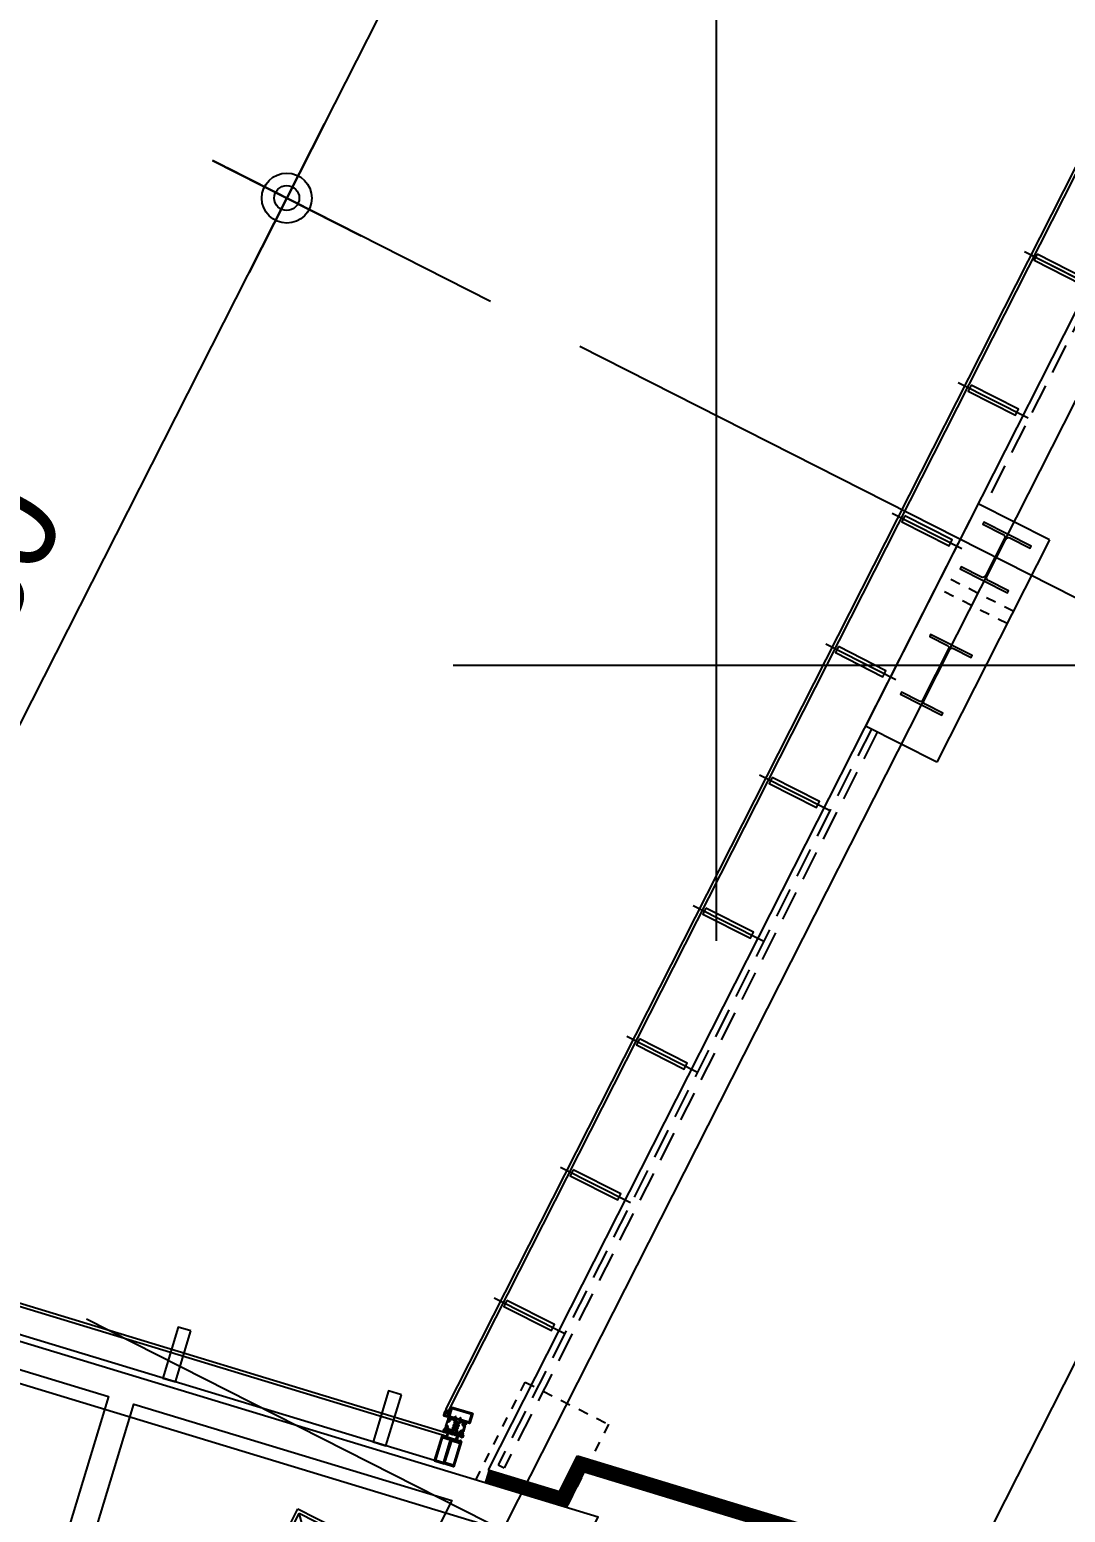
# Model space of a CAD drawing. Header units: metres. Extents: x 630750 to 860239, y 578133 to 726633.
# Drawn here: x 703154 to 710924, y 636457 to 647580 of the extents above; entities that cross this region are included whole.
import ezdxf

# ---------------------------------------------------------------- set-up
doc = ezdxf.new("R2010")
doc.units = ezdxf.units.M
doc.header["$LTSCALE"] = 300
for name, pattern in [('CEN', [62, 60, -1, 0, -1]), ('H2', [0.5, 0.25, -0.25]), ('HID1', [0.375, 0.25, -0.125]), ('HIDDEN', [2, 1, -1]), ('HIDDEN-1', [1.4, 0.35, -0.7, 0.35])]:
    doc.linetypes.add(name, pattern=pattern)
doc.layers.get('Defpoints').update_dxf_attribs({"color": 8})
for name, color, linetype in [('5', 8, 'HIDDEN'), ('A-CEN-1', 1, 'Continuous'), ('A-DIM', 7, 'Continuous'), ('A-ELE-4', 4, 'Continuous'), ('A-ELE-7', 7, 'Continuous'), ('A-ELE-9', 9, 'Continuous'), ('A-ELEV-FIXT', 5, 'Continuous'), ('A-HAT-253', 253, 'Continuous'), ('A-WAL-DW', 7, 'Continuous'), ('A-WALL-CONC', 2, 'Continuous'), ('A-WIN-GLASS', 4, 'Continuous'), ('DIM', 7, 'Continuous'), ('FIN', 6, 'Continuous'), ('fire shutter', 2, 'Continuous'), ('INT', 117, 'Continuous'), ('KUK-WALL-FIN 1', 30, 'Continuous'), ('SCREW', 8, 'Continuous'), ('STEL', 3, 'Continuous'), ('STL', 3, 'Continuous')]:
    doc.layers.add(name, color=color, linetype=linetype)
doc.layers.add('ILDIES', color=7, linetype='Continuous', lineweight=35)
doc.styles.add('TEXT(돋음)', font='')
doc.styles.get('TEXT(돋음)').set_extended_font_data('Dotum')
doc.dimstyles.new('DIM250', dxfattribs={"dimscale": 250, "dimtxt": 3, "dimasz": 1, "dimexe": 2, "dimexo": 3, "dimgap": 1, "dimtad": 1, "dimdec": 0, "dimzin": 0, "dimdsep": 46, "dimlunit": 6, "dimtxsty": 'TEXT(돋음)', "dimblk": 'Z_DOT', "dimcen": 2.5, "dimdle": 2, "dimclrd": 256, "dimclre": 256, "dimclrt": 3, "dimadec": 0, "dimazin": 0, "dimtfac": 1, "dimtdec": 0, "dimtix": 1, "dimtmove": 2, "dimatfit": 3, "dimldrblk": 'Z_DOT', "dimfxl": 1, "dimtolj": 1, "dimtzin": 0, "dimarcsym": 0})

# ---------------------------------------------------------------- blocks, each defined once
blk = doc.blocks.new('*U14')
at = {"layer": 'STEL'}
blk.add_lwpolyline([(27.5, -18, 0.4142136), (5.5, -40), (5.5, -354, 0.4142136), (27.5, -376), (199, -376), (199, -394), (-199, -394), (-199, -376), (-27.5, -376, 0.4142136), (-5.5, -354), (-5.5, -40, 0.4142136), (-27.5, -18), (-199, -18), (-199, 0), (199, 0), (199, -18)], format="xyb", close=True, dxfattribs=at)
blk = doc.blocks.new('A$C7D1B520F')
at = {"layer": 'SCREW', "color": 8}
for p, q in [((0, 5), (0, 5)), ((9, 5), (0, 5)), ((0, 1), (0, 5)), ((9, 5), (0, 5)), ((0, 1), (2, 0)), ((5, 28), (2, 26)), ((2, 26), (3, 26)), ((7, 26), (2, 24)), ((2, 24), (3, 24)), ((7, 24), (2, 21)), ((7, 21), (2, 19)), ((2, 21), (3, 21)), ((2, 19), (3, 19)), ((7, 19), (2, 16)), ((2, 16), (3, 16)), ((7, 16), (2, 14)), ((2, 14), (3, 14)), ((7, 14), (2, 11)), ((2, 11), (3, 11)), ((7, 11), (2, 9)), ((2, 9), (3, 9)), ((7, 9), (2, 6)), ((2, 6), (3, 6)), ((3, 1), (2, 0)), ((7, 0), (2, 0)), ((4, 43), (3, 40)), ((3, 5), (3, 40)), ((3, 1), (3, 5)), ((3, 1), (4, 0)), ((6, 40), (4, 43)), ((4, 43), (5, 28)), ((7, 6), (4, 5)), ((5, 42), (6, 31)), ((5, 28), (6, 29)), ((6, 1), (5, 0)), ((6, 5), (6, 40)), ((7, 26), (6, 26)), ((7, 24), (6, 24)), ((7, 21), (6, 21)), ((7, 19), (6, 19)), ((7, 16), (6, 16)), ((7, 14), (6, 14)), ((7, 11), (6, 11)), ((7, 9), (6, 9)), ((7, 6), (6, 6)), ((6, 1), (6, 5)), ((6, 1), (7, 0)), ((8, 1), (7, 0)), ((8, 1), (8, 5)), ((9, 5), (9, 5))]:
    blk.add_line(p, q, dxfattribs=at)
for centre, radius, start, end in [((2, 42), 2.15, 283.4285, 4.6836), ((5, 28), 0.268, 182.1196, 324.1357)]:
    blk.add_arc(centre, radius, start, end, dxfattribs=at)
blk = doc.blocks.new('Z_DOT')
at = {"layer": 'DIM', "color": 7}
for p, q in [((0, -2.5), (0, 2.5)), ((-2.5, 0), (2.5, 0))]:
    blk.add_line(p, q, dxfattribs=at)
for radius in [0.75, 0.375]:
    blk.add_circle((0, 0), radius, dxfattribs=at)
blk = doc.blocks.new('*D97')
at = {"layer": 'A-DIM', "lineweight": -2, "transparency": 16777216}
for p, q in [((710048, 652321), (708074, 653321)), ((708407, 652872), (705196, 646540)), ((706612, 645542), (704637, 646543))]:
    blk.add_line(p, q, dxfattribs=at)
at = {"layer": 'Defpoints', "color": 0, "transparency": 16777216}
for p in [(710717, 651981), (705083, 646317), (707280, 645203)]:
    blk.add_point(p, dxfattribs=at)
at = {"layer": 'A-DIM', "lineweight": -2, "transparency": 16777216, "xscale": 250, "yscale": 250, "zscale": 250}
for p, rotation in [((708520, 653095), 63.11574874095217), ((705083, 646317), 243.1157487409522)]:
    blk.add_blockref('Z_DOT', p, dxfattribs=dict(at, rotation=rotation))
at = {"layer": 'A-DIM', "color": 3, "transparency": 16777216, "insert": (706179, 650022), "char_height": 750, "attachment_point": 5, "rotation": 63.1157, "style": 'TEXT(돋음)'}
blk.add_mtext('\\A1;7,600', dxfattribs=at)
blk = doc.blocks.new('*D98')
at = {"layer": 'A-DIM', "lineweight": -2, "transparency": 16777216}
for p, q in [((706612, 645542), (704637, 646543)), ((701497, 639244), (704970, 646094)), ((702913, 638246), (700938, 639247))]:
    blk.add_line(p, q, dxfattribs=at)
at = {"layer": 'Defpoints', "color": 0, "transparency": 16777216}
for p in [(705083, 646317), (707280, 645203), (703582, 637907)]:
    blk.add_point(p, dxfattribs=at)
at = {"layer": 'A-DIM', "lineweight": -2, "transparency": 16777216, "xscale": 250, "yscale": 250, "zscale": 250}
for p, rotation in [((705083, 646317), 63.11574874095007), ((701384, 639021), 243.1157487409501)]:
    blk.add_blockref('Z_DOT', p, dxfattribs=dict(at, rotation=rotation))
at = {"layer": 'A-DIM', "color": 3, "transparency": 16777216, "insert": (702612, 642984), "char_height": 750, "attachment_point": 5, "rotation": 63.1157, "style": 'TEXT(돋음)'}
blk.add_mtext('\\A1;8,180', dxfattribs=at)
blk = doc.blocks.new('elev')
at = {"layer": 'A-ELEV-FIXT'}
for p, q in [((1329627, 417865), (1330136, 419540)), ((1329659, 417882), (1330152, 419509)), ((1330136, 419540), (1331783, 419040)), ((1330152, 419509), (1331626, 419062)), ((1330733, 419433), (1330735, 419439)), ((1330766, 419418), (1330734, 419430)), ((1330820, 419413), (1330735, 419439)), ((1330752, 419370), (1330761, 419400)), ((1330752, 419369), (1330752, 419370)), ((1330766, 419365), (1330752, 419369)), ((1330761, 419400), (1330765, 419402)), ((1330765, 419402), (1330768, 419414)), ((1330766, 419418), (1330768, 419414)), ((1330766, 419365), (1330767, 419365)), ((1330767, 419365), (1330776, 419395)), ((1330774, 419399), (1330778, 419411)), ((1330776, 419395), (1330774, 419399)), ((1330782, 419413), (1330778, 419411)), ((1330815, 419406), (1330782, 419413)), ((1330818, 419408), (1330820, 419413)), ((1331243, 417156), (1331873, 419232)), ((1331931, 419215), (1331787, 418741)), ((1331931, 419215), (1331873, 419232)), ((1331275, 417366), (1331783, 419040)), ((1331626, 419062), (1331524, 418727)), ((1331478, 418219), (1331635, 418736)), ((1331508, 418210), (1331665, 418727)), ((1331617, 418699), (1331524, 418727)), ((1331722, 418710), (1331565, 418193)), ((1331760, 418698), (1331603, 418181)), ((1331617, 418699), (1331635, 418758)), ((1331665, 418727), (1331635, 418736)), ((1331722, 418710), (1331760, 418698)), ((1331321, 417702), (1331478, 418218)), ((1331351, 417693), (1331508, 418209)), ((1331408, 417676), (1331565, 418192)), ((1331446, 417664), (1331603, 418180)), ((1331565, 418193), (1331603, 418181)), ((1331565, 418192), (1331603, 418180)), ((1329627, 417865), (1331275, 417366)), ((1329659, 417882), (1331132, 417435)), ((1331234, 417770), (1331132, 417435)), ((1331327, 417742), (1331234, 417770)), ((1331327, 417742), (1331309, 417683)), ((1331351, 417693), (1331321, 417702)), ((1330183, 417622), (1330182, 417617)), ((1330267, 417591), (1330182, 417617)), ((1330220, 417617), (1330186, 417624)), ((1330220, 417617), (1330224, 417619)), ((1330227, 417631), (1330224, 417619)), ((1330227, 417631), (1330224, 417619)), ((1330234, 417665), (1330225, 417635)), ((1330234, 417665), (1330225, 417635)), ((1330225, 417635), (1330227, 417631)), ((1330225, 417635), (1330227, 417631)), ((1330237, 417628), (1330233, 417616)), ((1330237, 417628), (1330233, 417616)), ((1330235, 417612), (1330233, 417616)), ((1330236, 417665), (1330234, 417665)), ((1330236, 417665), (1330234, 417665)), ((1330267, 417599), (1330235, 417612)), ((1330236, 417665), (1330249, 417661)), ((1330249, 417661), (1330236, 417665)), ((1330241, 417630), (1330237, 417628)), ((1330241, 417630), (1330237, 417628)), ((1330250, 417660), (1330241, 417630)), ((1330250, 417660), (1330241, 417630)), ((1330249, 417661), (1330250, 417660)), ((1330249, 417661), (1330250, 417660)), ((1330268, 417596), (1330267, 417591)), ((1331300, 417138), (1331445, 417613)), ((1331408, 417676), (1331446, 417664)), ((1329968, 417482), (1329974, 417503)), ((1329971, 417481), (1329977, 417502)), ((1329976, 417473), (1329972, 417475)), ((1329977, 417477), (1329973, 417478)), ((1329976, 417473), (1329977, 417477)), ((1329981, 417524), (1329987, 417545)), ((1330025, 417491), (1329981, 417504)), ((1330026, 417494), (1329982, 417507)), ((1329984, 417524), (1329990, 417544)), ((1330028, 417503), (1329985, 417517)), ((1330029, 417507), (1329986, 417520)), ((1329997, 417545), (1329994, 417546)), ((1329998, 417548), (1329995, 417549)), ((1329997, 417545), (1329998, 417548)), ((1330806, 417254), (1330849, 417241)), ((1330807, 417257), (1330850, 417244)), ((1330810, 417266), (1330853, 417253)), ((1330811, 417269), (1330854, 417256)), ((1330845, 417216), (1330851, 417237)), ((1330858, 417258), (1330864, 417279)), ((1330859, 417284), (1330860, 417287)), ((1330859, 417284), (1330862, 417283)), ((1330860, 417287), (1330863, 417286)), ((1330861, 417257), (1330867, 417278)), ((1330838, 417217), (1330839, 417220)), ((1330838, 417217), (1330842, 417216)), ((1330839, 417220), (1330843, 417219)), ((1330848, 417215), (1330855, 417236)), ((1331300, 417138), (1331243, 417156))]:
    blk.add_line(p, q, dxfattribs=at)
at = {"layer": 'A-ELEV-FIXT', "color": 8}
for p, q in [((1331132, 417435), (1330152, 419509)), ((1331626, 419062), (1329659, 417882))]:
    blk.add_line(p, q, dxfattribs=at)
at = {"layer": 'A-ELEV-FIXT'}
blk.add_lwpolyline([(1330060, 417578), (1330010, 417415), (1330776, 417183), (1330825, 417345)], close=True, dxfattribs=at)
for centre, radius, start, end in [((1330186, 417622), 2.5, 76.5293, 163.12), ((1330266, 417597), 2.5, 343.12, 69.7107), ((1329974, 417481), 6.2, 163.12, 253.12), ((1329974, 417481), 3, 163.12, 253.12), ((1329980, 417501), 6.2, 73.12, 163.12), ((1329980, 417501), 3, 73.12, 163.12), ((1329987, 417523), 6.2, 163.12, 253.12), ((1329987, 417523), 3, 163.12, 253.12), ((1329993, 417543), 6.2, 73.12, 163.12), ((1329993, 417543), 3, 73.12, 163.12), ((1330027, 417499), 8.2, 253.12, 73.12), ((1330027, 417499), 5, 253.12, 73.12), ((1330808, 417262), 8.2, 73.12, 253.12), ((1330808, 417262), 5, 73.12, 253.12), ((1330849, 417238), 3, 343.12, 73.12), ((1330849, 417238), 6.2, 343.12, 73.12), ((1330855, 417259), 6.2, 253.12, 343.12), ((1330855, 417259), 3, 253.12, 343.12), ((1330861, 417280), 3, 343.12, 73.12), ((1330861, 417280), 6.2, 343.12, 73.12), ((1330844, 417222), 6.2, 253.12, 343.12), ((1330844, 417222), 3, 253.12, 343.12)]:
    blk.add_arc(centre, radius, start, end, dxfattribs=at)
at = {"layer": 'A-ELEV-FIXT', "extrusion": (0, 0, -1)}
for centre, major_axis, start_param, end_param in [((1330735, 419433), (-1.18, 2.2), 3.986495, 5.497787), ((1330816, 419408), (-2.2, -1.18), 3.926991, 5.438283)]:
    blk.add_ellipse(centre, major_axis=major_axis, ratio=1, start_param=start_param, end_param=end_param, dxfattribs=at)

msp = doc.modelspace()

# ---------------------------------------------------------------- linework, layer by layer
at = {"elevation": 0}
for points in [[(704364, 637818), (704268.3, 637847.1), (704152.2, 637464.3), (704247.9, 637435.3)], [(705942.9, 637338.9), (705847.3, 637367.9), (705731.1, 636985.2), (705826.8, 636956.1)]]:
    msp.add_lwpolyline(points, close=True, dxfattribs=at)
at = {"color": 4, "linetype": 'Continuous', "elevation": 0}
for points in [[(706291, 637143.3, -2.4142136), (706292.3, 637143.9), (706293.1, 637143.7), (706292.6, 637142, 0.4142136), (706294.3, 637138.8), (706299.2, 637137.3, 0.4142136), (706302.4, 637139), (706302.9, 637140.7), (706304, 637140.4, 0.7625095), (706309.4, 637149), (706296.3, 637157.7), (706296.3, 637157.7, -1.7199574), (706295.9, 637159.4), (706298.2, 637167), (706300.7, 637166.3), (706300.4, 637165.3), (706301.2, 637165), (706302.4, 637165.7), (706303.5, 637165.4), (706303.2, 637164.4), (706304, 637164.2), (706305.3, 637164.9), (706306.3, 637164.6), (706306, 637163.6), (706306.9, 637163.3), (706309.5, 637164.9), (706308.2, 637167.8), (706307.4, 637168), (706307, 637167), (706306, 637167.3), (706305.4, 637168.6), (706304.5, 637168.9), (706304.2, 637167.9), (706303.2, 637168.2), (706302.6, 637169.5), (706301.7, 637169.7), (706301.4, 637168.7), (706299, 637169.5), (706299.9, 637172.6), (706296.1, 637173.8), (706291.3, 637158, 0.2646944), (706291.5, 637157), (706306.4, 637146.3, -0.7625095), (706305.1, 637144.2), (706289.6, 637148.9, 0.4142136), (706288.4, 637148.3), (706274.8, 637103.6, 0.4142136), (706275.5, 637102.3), (706291, 637097.6, -0.7625095), (706290.9, 637095.2), (706272.6, 637094.6, 0.2646944), (706271.9, 637093.9), (706267.1, 637078.1), (706270.9, 637076.9), (706271.8, 637080.1), (706274.3, 637079.3), (706274, 637078.3), (706274.8, 637078.1), (706276.1, 637078.8), (706277.1, 637078.5), (706276.8, 637077.5), (706277.6, 637077.2), (706278.9, 637077.9), (706279.9, 637077.6), (706279.6, 637076.6), (706280.5, 637076.3), (706283.1, 637078), (706281.8, 637080.8), (706281, 637081.1), (706280.7, 637080), (706279.6, 637080.4), (706279, 637081.7), (706278.1, 637081.9), (706277.8, 637080.9), (706276.8, 637081.2), (706276.2, 637082.5), (706275.3, 637082.8), (706275, 637081.8), (706272.6, 637082.5), (706274.9, 637090.1, -1.7199574), (706276.2, 637091.3), (706276.2, 637091.3), (706291.9, 637091.3, 0.7625095), (706292.1, 637101.4), (706291, 637101.8), (706291.6, 637103.5, 0.4142136), (706289.9, 637106.6), (706285, 637108.1, 0.4142136), (706281.8, 637106.4), (706281.3, 637104.7), (706280.5, 637105, -2.4142136), (706279.8, 637106.2)], [(706298.8, 637163.4), (706297.3, 637163.9), (706297.9, 637166), (706307.4, 637163.1, 1), (706308.7, 637167.6), (706299.3, 637170.5), (706299.9, 637172.6), (706301.4, 637172.1), (706301.3, 637171.5), (706317.1, 637166.7), (706317.3, 637167.3), (706328.4, 637164), (706327.9, 637162.5), (706320.5, 637164.7, 0.6681786), (706319.5, 637163.6), (706324.4, 637154.4, 0.4142136), (706325.5, 637154.1), (706332.7, 637157.9, -0.4142136), (706333.8, 637157.6), (706333.9, 637157.4, 0.4142136), (706334.9, 637157.1), (706341.6, 637160.7), (706343.1, 637160.2), (706342.7, 637159, 0.1989124), (706342.8, 637158.4), (706346.1, 637152.3), (706337.3, 637147.6), (706336.6, 637149, -0.4142136), (706336.9, 637150.1), (706337.6, 637150.4), (706338.7, 637150.1), (706339, 637151.2), (706340, 637150.8), (706343.2, 637152.5, 0.4142136), (706343.6, 637153.6), (706341.3, 637157.8, 0.4142136), (706340.2, 637158.1), (706337, 637156.4), (706336.7, 637155.4), (706335.7, 637155.7), (706335.4, 637154.6), (706334.7, 637154.3, -0.4142136), (706333.6, 637154.6), (706332.7, 637156.2), (706324.2, 637151.6), (706320.9, 637157.7), (706321, 637158.1), (706320.6, 637158.2), (706317.1, 637164.8, 0.1989124), (706316.6, 637165.2), (706313.2, 637166.2, 0.4142136), (706312.3, 637165.7), (706311.8, 637164.2, -0.4142136), (706307, 637161.6), (706299, 637164)], [(706333, 637110.3), (706373.6, 637106.1, 0.8246156), (706374.4, 637108.9), (706338.4, 637128), (706378.9, 637123.8, 0.8360412), (706379.7, 637126.6), (706337.3, 637147.6), (706336.2, 637149.7), (706337.6, 637150.4), (706338.7, 637150.1), (706339, 637151.2), (706340, 637150.8), (706341.3, 637155.1), (706337, 637156.4), (706336.7, 637155.4), (706335.7, 637155.7), (706335.4, 637154.6), (706334, 637153.9), (706332.7, 637156.2), (706331.4, 637155.5), (706336.2, 637146.5), (706379.1, 637125.3), (706338.5, 637129.5, 0.8246156), (706337.7, 637126.7), (706373.7, 637107.6), (706333.2, 637111.8, 0.8246156), (706332.3, 637109), (706368.3, 637089.9), (706327.8, 637094.1, 0.8246156), (706327, 637091.3), (706363, 637072.3), (706315.6, 637078.5), (706306.6, 637073.7), (706307.3, 637072.3), (706309.6, 637073.6), (706310.3, 637072.2), (706310, 637071.1), (706311.1, 637070.8), (706310.7, 637069.7), (706315, 637068.4), (706316.3, 637072.7), (706315.3, 637073), (706315.6, 637074.1), (706314.5, 637074.4), (706313.8, 637075.8), (706315.9, 637076.9), (706362.8, 637070.8, 0.8360412), (706363.7, 637073.6), (706327.7, 637092.6), (706368.2, 637088.5, 0.8246156), (706369.1, 637091.3)], [(706339.4, 637153.2, 0.4142136), (706339.6, 637153.9), (706339.4, 637154.4, 0.4142136), (706338.7, 637154.6), (706335.2, 637152.7, 0.4142136), (706335, 637152), (706335.2, 637151.6, 0.4142136), (706335.9, 637151.4)], [(706422.1, 637126), (706423.6, 637125.5), (706424.3, 637127.7), (706414.8, 637130.6, -1), (706416.1, 637135), (706425.6, 637132.1), (706426.3, 637134.3), (706424.7, 637134.7), (706424.6, 637134.1), (706408.7, 637138.9), (706408.9, 637139.5), (706397.8, 637142.9), (706397.3, 637141.4), (706404.8, 637139.1, -0.6681786), (706404.9, 637137.7), (706395.8, 637132.8, -0.4142136), (706394.7, 637133.1), (706390.9, 637140.3, 0.4142136), (706389.8, 637140.6), (706389.6, 637140.5, -0.4142136), (706388.5, 637140.8), (706385, 637147.5), (706383.5, 637148), (706383.1, 637146.7, -0.1989124), (706382.7, 637146.3), (706376.6, 637143), (706381.3, 637134.3), (706382.7, 637135, 0.4142136), (706383, 637136.1), (706382.6, 637136.8), (706381.6, 637137.1), (706381.9, 637138.1), (706380.8, 637138.5), (706379.1, 637141.7, -0.4142136), (706379.4, 637142.7), (706383.6, 637145, -0.4142136), (706384.7, 637144.6), (706386.4, 637141.5), (706386.1, 637140.4), (706387.1, 637140.1), (706386.8, 637139), (706387.2, 637138.3, 0.4142136), (706388.3, 637138), (706389.9, 637138.9), (706394.4, 637130.3), (706400.6, 637133.5), (706400.7, 637133.9), (706401, 637133.8), (706407.7, 637137.3, -0.1989124), (706408.3, 637137.4), (706411.6, 637136.4, -0.4142136), (706412.2, 637135.4), (706411.7, 637133.9, 0.4142136), (706414.3, 637129.1), (706422.3, 637126.6)], [(706275.1, 637085.2), (706273.5, 637085.6), (706272.9, 637083.5), (706282.4, 637080.6, -1), (706281, 637076.2), (706271.5, 637079), (706270.9, 637076.9), (706272.4, 637076.5), (706272.6, 637077.1), (706288.5, 637072.3), (706288.3, 637071.6), (706299.4, 637068.3), (706299.8, 637069.8), (706292.3, 637072.1, -0.6681786), (706292.2, 637073.5), (706301.4, 637078.4, -0.4142136), (706302.4, 637078.1), (706306.3, 637070.9, 0.4142136), (706307.3, 637070.6), (706307.5, 637070.7, -0.4142136), (706308.6, 637070.4), (706312.2, 637063.7), (706313.7, 637063.2), (706314, 637064.4, -0.1989124), (706314.4, 637064.9), (706320.5, 637068.2), (706315.9, 637076.9), (706314.5, 637076.2, 0.4142136), (706314.2, 637075.1), (706314.5, 637074.4), (706315.6, 637074.1), (706315.3, 637073), (706316.3, 637072.7), (706318, 637069.5, -0.4142136), (706317.7, 637068.5), (706313.5, 637066.2, -0.4142136), (706312.4, 637066.5), (706310.7, 637069.7), (706311.1, 637070.8), (706310, 637071.1), (706310.3, 637072.2), (706310, 637072.9, 0.4142136), (706308.9, 637073.2), (706307.3, 637072.3), (706302.7, 637080.9), (706296.6, 637077.6), (706296.5, 637077.3), (706296.1, 637077.4), (706289.5, 637073.8, -0.1989124), (706288.9, 637073.8), (706285.5, 637074.8, -0.4142136), (706285, 637075.8), (706285.4, 637077.3, 0.4142136), (706282.9, 637082.1), (706274.9, 637084.6)], [(706283.5, 637105.4, -0.4142136), (706284.6, 637106.1), (706288.5, 637104.9, -0.4142136), (706289.1, 637103.8), (706289, 637103.4, -0.4142136), (706287.9, 637102.8), (706284, 637104, -0.4142136), (706283.4, 637105.1)], [(706294.6, 637141.8, 0.4142136), (706295.2, 637140.7), (706299.1, 637139.5, 0.4142136), (706300.2, 637140), (706300.3, 637140.4, 0.4142136), (706299.7, 637141.5), (706295.9, 637142.8, 0.4142136), (706294.7, 637142.2)], [(706314.5, 637071.1, -0.4142136), (706314.3, 637070.4), (706313.8, 637070.2, -0.4142136), (706313.1, 637070.4), (706311.3, 637073.9, -0.4142136), (706311.5, 637074.6), (706311.9, 637074.8, -0.4142136), (706312.6, 637074.6)], [(706398.4, 637047.8), (706399.9, 637047.3), (706399.2, 637045.2), (706389.8, 637048, 1), (706388.4, 637043.6), (706397.9, 637040.7), (706397.2, 637038.6), (706395.7, 637039), (706395.9, 637039.7), (706380, 637044.5), (706379.8, 637043.9), (706368.8, 637047.2), (706369.2, 637048.7), (706376.7, 637046.5, 0.6681786), (706377.6, 637047.6), (706372.7, 637056.8, 0.4142136), (706371.6, 637057.1), (706364.5, 637053.2, -0.4142136), (706363.4, 637053.6), (706363.3, 637053.8, 0.4142136), (706362.2, 637054.1), (706355.5, 637050.5), (706354, 637051), (706354.4, 637052.2, 0.1989124), (706354.3, 637052.8), (706351.1, 637058.9), (706359.8, 637063.6), (706360.6, 637062.2, -0.4142136), (706360.2, 637061.1), (706359.5, 637060.8), (706358.5, 637061.1), (706358.2, 637060), (706357.1, 637060.3), (706353.9, 637058.6, 0.4142136), (706353.6, 637057.6), (706355.8, 637053.4, 0.4142136), (706356.9, 637053), (706360.1, 637054.8), (706360.4, 637055.8), (706361.5, 637055.5), (706361.8, 637056.5), (706362.5, 637056.9, -0.4142136), (706363.6, 637056.6), (706364.4, 637055), (706373, 637059.6), (706376.3, 637053.5), (706376.2, 637053.1), (706376.5, 637053), (706380.1, 637046.4, 0.1989124), (706380.5, 637046), (706383.9, 637045, 0.4142136), (706384.9, 637045.5), (706385.3, 637047, -0.4142136), (706390.2, 637049.6), (706398.2, 637047.1)], [(706417.4, 637104.9, 2.4142136), (706416.7, 637106.2), (706415.8, 637106.5), (706415.3, 637104.8, -0.4142136), (706412.1, 637103.1), (706407.3, 637104.5, -0.4142136), (706405.6, 637107.7), (706406.1, 637109.4), (706405, 637109.7, -0.7625095), (706405.3, 637119.9), (706421, 637119.9), (706421, 637119.9, 1.7199574), (706422.2, 637121.1), (706424.6, 637128.7), (706422.1, 637129.4), (706421.8, 637128.4), (706421, 637128.7), (706420.4, 637130), (706419.3, 637130.3), (706419, 637129.3), (706418.2, 637129.5), (706417.5, 637130.8), (706416.5, 637131.1), (706416.2, 637130.1), (706415.3, 637130.4), (706414, 637133.2), (706416.7, 637134.8), (706417.5, 637134.6), (706417.2, 637133.6), (706418.3, 637133.3), (706419.5, 637134), (706420.4, 637133.7), (706420, 637132.7), (706421.1, 637132.4), (706422.3, 637133.1), (706423.2, 637132.9), (706422.9, 637131.9), (706425.3, 637131.1), (706426.3, 637134.3), (706430.1, 637133.1), (706425.3, 637117.3, -0.2646944), (706424.6, 637116.6), (706406.2, 637116, 0.7625095), (706406.2, 637113.6), (706421.7, 637108.9, -0.4142136), (706422.3, 637107.6), (706408.8, 637062.9, -0.4142136), (706407.5, 637062.3), (706392, 637067, 0.7625095), (706390.7, 637064.9), (706405.6, 637054.2, -0.2646944), (706405.8, 637053.2), (706401, 637037.4), (706397.2, 637038.6), (706398.2, 637041.7), (706395.7, 637042.5), (706395.4, 637041.5), (706394.6, 637041.7), (706394, 637043), (706392.9, 637043.3), (706392.6, 637042.3), (706391.8, 637042.6), (706391.1, 637043.9), (706390.1, 637044.2), (706389.8, 637043.2), (706388.9, 637043.4), (706387.6, 637046.2), (706390.3, 637047.9), (706391.1, 637047.6), (706390.8, 637046.6), (706391.9, 637046.3), (706393.1, 637047), (706394, 637046.8), (706393.7, 637045.8), (706394.7, 637045.4), (706395.9, 637046.2), (706396.8, 637045.9), (706396.5, 637044.9), (706398.9, 637044.2), (706401.2, 637051.8, 1.7199574), (706400.8, 637053.5), (706400.8, 637053.5), (706387.8, 637062.2, -0.7625095), (706393.2, 637070.8), (706394.3, 637070.4), (706394.8, 637072.1, -0.4142136), (706398, 637073.8), (706402.8, 637072.4, -0.4142136), (706404.5, 637069.2), (706404, 637067.5), (706404.8, 637067.2, 2.4142136), (706406.1, 637067.9)], [(706402.6, 637069.3, 0.4142136), (706402, 637070.4), (706398.1, 637071.7, 0.4142136), (706397, 637071.1), (706396.9, 637070.7, 0.4142136), (706397.5, 637069.6), (706401.3, 637068.4, 0.4142136), (706402.5, 637069)], [(706413.5, 637105.7, -0.4142136), (706412.4, 637105.1), (706408.5, 637106.3, -0.4142136), (706407.9, 637107.4), (706408, 637107.7, -0.4142136), (706409.1, 637108.3), (706413, 637107.2, -0.4142136), (706413.7, 637106.1)]]:
    msp.add_lwpolyline(points, format="xyb", close=True, dxfattribs=at)
at = {"color": 252, "linetype": 'H2', "const_width": 100, "elevation": 0}
msp.add_lwpolyline([(706580.1, 636727.5), (707154.7, 636553.2), (707290.2, 636820.4), (713003.2, 635086.8)], dxfattribs=at)
at = {"color": 4, "linetype": 'Continuous'}
for centre, radius, start, end in [((706287.3, 637168.6, 0), 7.71, 9.27212, 58.64523), ((706262.5, 637087, 0), 7.45, 268.10624, 321.39221), ((706409.8, 637042.3, 0), 7.45, 184.84779, 238.13376), ((706434.5, 637124, 0), 7.71, 87.59477, 136.96788)]:
    msp.add_arc(centre, radius, start, end, dxfattribs=at)
at = {"layer": '5', "elevation": 0}
for points in [[(706250.3, 637028.4, -0.789393), (706250.5, 637029), (706251.1, 637028.9), (706251.5, 637030), (706248.4, 637031, -0.4142136), (706247.9, 637032), (706249, 637035.7), (706248.8, 637036.7, -0.790876), (706249.3, 637036.9), (706250.3, 637035.7, 0.506302), (706250.8, 637035.6), (706251.2, 637036.1, -0.6492189), (706251.9, 637035.9), (706252, 637035.3, 0.6492189), (706252.5, 637035.1), (706253, 637035.6, -0.6492189), (706253.7, 637035.4), (706253.7, 637034.8, 0.6492189), (706254.3, 637034.6), (706254.7, 637035.1, -0.6492189), (706255.4, 637034.9), (706255.5, 637034.2, 0.6492189), (706256, 637034.1), (706256.4, 637034.6, -0.6492189), (706257.1, 637034.3), (706257.2, 637033.7, 0.6492189), (706257.7, 637033.6), (706258.1, 637034, -0.6492189), (706258.8, 637033.8), (706258.9, 637033.2, 0.506302), (706259.3, 637033), (706260.8, 637033.4, -0.790876), (706261.2, 637032.9), (706260.5, 637032.2), (706259.3, 637028.5, -0.4142136), (706258.3, 637028), (706255.3, 637028.9), (706254.9, 637027.7), (706255.4, 637027.5, -0.789393), (706255.3, 637026.9), (706253.8, 637026.9), (706251.5, 637027.6)], [(706264.9, 637058, -0.2056855), (706265.7, 637058.1), (706266, 637058), (706265.6, 637057.7, 0.857178), (706266.1, 637057.1), (706268.2, 637057.9, 0.4084948), (706269, 637060.3), (706267.4, 637062.5, 0.1995359), (706266.8, 637063), (706264.3, 637063.8), (706263.1, 637065.1, 0.58767), (706262.6, 637065), (706262.4, 637064.3), (706261.2, 637064.7, 0.4700935), (706260.8, 637064.4, -0.1374718), (706259.6, 637060.3, 0.4700935), (706259.8, 637059.9), (706260.2, 637059.8), (706259.9, 637059.4, 0.8610285), (706260.4, 637058.8), (706261.1, 637059.2, -0.2056855), (706261.8, 637059.3), (706262.1, 637059.2), (706261.8, 637058.9, 0.8610285), (706262.3, 637058.2), (706263, 637058.6, -0.2056855), (706263.8, 637058.7), (706264, 637058.6), (706263.7, 637058.3, 0.8610285), (706264.2, 637057.7)], [(706387.3, 636986.8, 0.789393), (706387.5, 636987.4), (706387, 636987.7), (706387.3, 636988.8), (706390.4, 636987.9, 0.4142136), (706391.4, 636988.4), (706392.5, 636992.1), (706393.2, 636992.9, 0.790876), (706392.9, 636993.3), (706391.4, 636992.9, -0.506302), (706391, 636993.1), (706390.9, 636993.8, 0.6492189), (706390.2, 636994), (706389.8, 636993.5, -0.6492189), (706389.2, 636993.6), (706389.2, 636994.3, 0.6492189), (706388.5, 636994.5), (706388, 636994, -0.6492189), (706387.5, 636994.2), (706387.4, 636994.8, 0.6492189), (706386.7, 636995), (706386.3, 636994.5, -0.6492189), (706385.8, 636994.7), (706385.7, 636995.3, 0.6492189), (706385, 636995.5), (706384.6, 636995, -0.6492189), (706384.1, 636995.2), (706384, 636995.8, 0.6492189), (706383.3, 636996.1), (706382.9, 636995.6, -0.506302), (706382.4, 636995.6), (706381.4, 636996.8, 0.790876), (706380.8, 636996.6), (706381, 636995.6), (706379.9, 636991.9, 0.4142136), (706380.4, 636990.9), (706383.5, 636990), (706383.2, 636988.8), (706382.6, 636988.9, 0.789393), (706382.4, 636988.3), (706383.6, 636987.5), (706385.9, 636986.8)], [(706391.7, 637019.5, 0.2056855), (706391.1, 637020.1), (706390.8, 637020.1), (706390.9, 637019.7, -0.857178), (706390.2, 637019.4), (706388.8, 637021.3, -0.4084948), (706389.6, 637023.7), (706392.2, 637024.7, -0.1995359), (706392.9, 637024.7), (706395.4, 637024), (706397.1, 637024.5, -0.58767), (706397.5, 637024.1), (706397.3, 637023.4), (706398.5, 637023.1, -0.4700935), (706398.6, 637022.6, 0.1374718), (706397.4, 637018.5, -0.4700935), (706397, 637018.3), (706396.6, 637018.4), (706396.7, 637017.9, -0.8610285), (706395.9, 637017.7), (706395.5, 637018.4, 0.2056855), (706394.9, 637018.9), (706394.7, 637019), (706394.7, 637018.5, -0.8610285), (706394, 637018.3), (706393.6, 637019, 0.2056855), (706393, 637019.5), (706392.7, 637019.6), (706392.8, 637019.1, -0.8610285), (706392.1, 637018.9)]]:
    msp.add_lwpolyline(points, format="xyb", close=True, dxfattribs=at)
for points in [[(706283, 637014.5), (706282.3, 637012.1), (706305.8, 637005), (706307.3, 637010), (706304.3, 637010.9), (706303.8, 637009.4), (706301.5, 637010.1), (706302.1, 637011.9), (706263.4, 637023.6), (706262.9, 637021.9), (706260.6, 637022.6), (706261, 637024), (706257.9, 637024.9), (706256.4, 637020), (706280, 637012.8), (706280.7, 637015.2)], [(706352.5, 636993.4), (706351.7, 636991), (706328.2, 636998.2), (706329.7, 637003.2), (706332.8, 637002.2), (706332.3, 637000.8), (706334.6, 637000.1), (706335.2, 637001.8), (706373.8, 636990.1), (706373.3, 636988.4), (706375.6, 636987.7), (706376, 636989.1), (706379.1, 636988.2), (706377.6, 636983.2), (706354, 636990.3), (706354.8, 636992.7)]]:
    msp.add_lwpolyline(points, close=True, dxfattribs=at)
at = {"layer": '5'}
for centre, radius, start, end in [((706248.6, 637068.2, 0), 9.78, 307.39211, 344.81681), ((706262.3, 637033.6, 0), 6.95, 233.80522, 272.43478), ((706380.3, 636997.8, 0), 6.95, 233.80522, 272.43478), ((706410.9, 637019, 0), 9.78, 161.42319, 198.84789)]:
    msp.add_arc(centre, radius, start, end, dxfattribs=at)
at = {"layer": 'A-CEN-1', "linetype": 'Continuous'}
for p, q in [((708304.4, 706258.8, 0), (708304.4, 640745.8, 0)), ((718254.4, 659110.2, 0), (705774.4, 634494.1, 0)), ((721162.1, 657636.1, 0), (708682.1, 633020, 0)), ((720543.2, 638478.8, 0), (707280.5, 645202.8, 0)), ((796986.4, 642810.2, 0), (706331.8, 642810.2, 0)), ((694392.6, 640060, 0), (743918.3, 625031.8, 0)), ((707783, 635776.9, 0), (703581.6, 637906.9, 0))]:
    msp.add_line(p, q, dxfattribs=at)
at = {"layer": 'A-ELE-7', "linetype": 'H2', "elevation": 0}
msp.add_lwpolyline([(706500.2, 636699.6), (706872.5, 637434.1), (707496.9, 637117.5), (707180.3, 636493.2)], dxfattribs=at)
at = {"layer": 'A-ELE-9'}
for p, q in [((707129.1, 636613.2, 0), (707264.6, 636880.4, 0)), ((707180.3, 636493.2, 0), (707315.8, 636760.4, 0))]:
    msp.add_line(p, q, dxfattribs=at)
at = {"layer": 'A-ELE-9', "linetype": 'CEN'}
for p, q in [((707264.6, 636880.4, 0), (715227.5, 634464.1, 0)), ((706594.7, 636775.4, 0), (707129.1, 636613.2, 0)), ((707315.8, 636760.4, 0), (715084.5, 634403, 0))]:
    msp.add_line(p, q, dxfattribs=at)
at = {"layer": 'A-HAT-253'}
msp.add_line((714009.5, 644193.6), (710664.8, 645889.4), dxfattribs=at)
at = {"layer": 'A-WAL-DW', "linetype": 'H2'}
for p, q in [((710533.3, 643217.3, 0), (709998.2, 643488.6, 0)), ((710486.3, 643124.6, 0), (709951.2, 643395.9, 0))]:
    msp.add_line(p, q, dxfattribs=at)
at = {"layer": 'A-WALL-CONC', "elevation": 0}
msp.add_lwpolyline([(700456.8, 630277.7), (698973.6, 630727.8), (701209.4, 638096), (703745.2, 637326.5), (701509.4, 629958.3), (701413.7, 629987.3), (701355.6, 629795.9), (703699.1, 629084.8), (703987.5, 629653.7), (703809.1, 629744.1), (703596.6, 629324.9), (701700.8, 629900.2), (703936.6, 637268.5), (706320.4, 636545.1), (706175.1, 636258.3), (706920.2, 635880.6), (706703.1, 635452.4), (706881.5, 635362), (707418.4, 636420.9), (701076.1, 638345.5), (698724.1, 630594.4), (698724.1, 630594.4), (700398.7, 630086.3)], dxfattribs=at)
at = {"layer": 'A-WIN-GLASS'}
for p, q in [((717463.4, 659299.3, 0), (706273.4, 637227.6, 0)), ((717463.4, 659246.2, 0), (706294.8, 637216.8, 0)), ((717804.4, 658886.1, 0), (706594.7, 636775.4, 0)), ((717120.8, 658623.6, 0), (706273.4, 637227.6, 0)), ((717142.3, 658612.7, 0), (706294.8, 637216.8, 0)), ((706291, 637049.4, 0), (696778.4, 639935.9, 0)), ((706284, 637026.4, 0), (696754.4, 639918.1, 0)), ((706294.8, 637216.8, 0), (706273.4, 637227.6, 0))]:
    msp.add_line(p, q, dxfattribs=at)
at = {"layer": 'A-WIN-GLASS', "color": 9}
msp.add_line((706191.3, 636845.5, 0), (696554.4, 639769.8, 0), dxfattribs=at)
at = {"layer": 'A-WIN-GLASS', "elevation": 0}
for points in [[(710713.7, 645895.2), (710691.1, 645850.6), (711047.9, 645669.7), (711070.5, 645714.3), (710713.7, 645895.2)], [(710216.3, 644914.1), (710193.7, 644869.5), (710550.5, 644688.6), (710573.1, 644733.2), (710216.3, 644914.1)], [(709718.9, 643932.9), (709696.3, 643888.3), (710053.1, 643707.5), (710075.7, 643752.1), (709718.9, 643932.9)], [(709221.5, 642951.8), (709198.9, 642907.2), (709555.6, 642726.4), (709578.3, 642771), (709221.5, 642951.8)], [(708724.1, 641970.7), (708701.5, 641926.1), (709058.2, 641745.2), (709080.8, 641789.8), (708724.1, 641970.7)], [(708226.7, 640989.6), (708204.1, 640945), (708560.8, 640764.1), (708583.4, 640808.7), (708226.7, 640989.6)], [(707729.3, 640008.5), (707706.6, 639963.9), (708063.4, 639783), (708086, 639827.6), (707729.3, 640008.5)], [(707231.8, 639027.4), (707209.2, 638982.8), (707566, 638801.9), (707588.6, 638846.5), (707231.8, 639027.4)], [(706734.4, 638046.3), (706711.8, 638001.7), (707068.6, 637820.8), (707091.2, 637865.4), (706734.4, 638046.3)]]:
    msp.add_lwpolyline(points, dxfattribs=at)
at = {"layer": 'Defpoints'}
for p, q in [((710618.3, 645915.5, 0), (711143.2, 645649.4, 0)), ((710120.9, 644934.4, 0), (710645.8, 644668.3, 0)), ((709623.5, 643953.3, 0), (710148.4, 643687.2, 0)), ((709126.1, 642972.2, 0), (709651, 642706, 0)), ((708628.7, 641991, 0), (709153.6, 641724.9, 0)), ((708131.3, 641009.9, 0), (708656.2, 640743.8, 0)), ((707633.9, 640028.8, 0), (708158.8, 639762.7, 0)), ((707136.5, 639047.7, 0), (707661.4, 638781.6, 0)), ((706639.1, 638066.6, 0), (707164, 637800.5, 0))]:
    msp.add_line(p, q, dxfattribs=at)
at = {"layer": 'FIN'}
for p, q in [((710269.5, 644023.8, 0), (709423.9, 642355.9, 0)), ((710804.6, 643752.5, 0), (710269.5, 644023.8, 0)), ((710804.6, 643752.5, 0), (709959, 642084.6, 0)), ((709959, 642084.6, 0), (709423.9, 642355.9, 0))]:
    msp.add_line(p, q, dxfattribs=at)
at = {"layer": 'fire shutter', "color": 2, "linetype": 'HIDDEN-1', "elevation": 0}
msp.add_lwpolyline([(706580.1, 636727.5), (707154.7, 636553.2), (707290.2, 636820.4), (713003.2, 635086.8)], dxfattribs=at)
at = {"layer": 'ILDIES', "elevation": 0}
msp.add_lwpolyline([(706291.3, 637175.2), (706292.2, 637178.1), (706264.1, 637186.6), (706270.7, 637208.1), (706298.7, 637199.6), (706301.6, 637209.2), (706298.8, 637210.1), (706296.7, 637203.4), (706268.7, 637211.9), (706260.4, 637184.6), (706291.3, 637175.2)], dxfattribs=at)
msp.add_lwpolyline([(706276.7, 637219.9), (706301.5, 637212.3, 0.4142136), (706302.8, 637213), (706305.5, 637222), (706305.9, 637222.2), (706305.7, 637222.6), (706308.6, 637232.1, -0.4142136), (706309.2, 637232.4), (706312.4, 637231.4, -0.4142136), (706312.7, 637230.8), (706312.4, 637229.9, -0.4142136), (706311.8, 637229.5), (706310.3, 637230, 0.4142136), (706310, 637229.8), (706298.3, 637191.3, 0.4142136), (706298.5, 637190.9), (706299.9, 637190.5, -0.4142136), (706300.3, 637189.9), (706300, 637188.9, -0.4142136), (706299.3, 637188.6), (706296.2, 637189.5, -0.4142136), (706295.9, 637190.1), (706298.7, 637199.6), (706299.1, 637199.8), (706298.9, 637200.2), (706301.6, 637209.2, 0.4142136), (706301, 637210.4), (706276.1, 637218, -1), (706276.7, 637219.9)], format="xyb", dxfattribs=at)
for points in [[(706297.4, 637183.3, 0.4142136), (706297.1, 637183.9), (706295.2, 637184.5), (706294.6, 637182.6), (706294.1, 637182.7, -0.4142136), (706293.8, 637183.4), (706294.5, 637185.7, -0.4142136), (706295.1, 637186.1), (706302.7, 637183.8), (706310, 637207.7), (706308, 637208.3, -0.4142136), (706307.7, 637208.9), (706308, 637209.9, -0.4142136), (706308.6, 637210.2), (706310.5, 637209.6), (706317.8, 637233.5), (706310.2, 637235.8, -0.4142136), (706309.9, 637236.5), (706310.6, 637238.9, -0.4142136), (706311.3, 637239.2), (706311.7, 637239), (706311.2, 637237.1), (706313.1, 637236.5, 0.4142136), (706313.7, 637236.9), (706315.7, 637243.6, 0.4142136), (706315.4, 637244.2), (706313.5, 637244.8), (706312.9, 637242.9), (706312.4, 637243, -0.4142136), (706312.1, 637243.6), (706313.1, 637247), (706475.8, 637197.6), (706454, 637125.9), (706291.3, 637175.2), (706292.3, 637178.6, -0.4142136), (706293, 637178.9), (706293.4, 637178.8), (706292.9, 637176.8), (706294.8, 637176.3, 0.4142136), (706295.4, 637176.6)], [(706334.1, 637057.7), (706262.3, 637079.5), (706258.1, 637065.6), (706260.9, 637064.8), (706264.4, 637076.3), (706267.8, 637075.2), (706266.9, 637072.4), (706265.2, 637071.9), (706265.1, 637066.9, 0.2634471), (706265.4, 637066.6), (706267.1, 637066.1), (706269.7, 637074.7), (706269.7, 637074.7), (706325.2, 637057.8), (706322.6, 637049.2), (706324.2, 637048.7, 0.2634471), (706324.7, 637048.8), (706327.4, 637053), (706326.2, 637054.4), (706327.1, 637057.2), (706330.5, 637056.2), (706327, 637044.7), (706329.8, 637043.9)], [(706261, 637023.2, 0.4142136), (706261.3, 637022.6), (706262.3, 637022.3, 0.4142136), (706262.9, 637022.6), (706263.2, 637023.6, -0.4142136), (706263.5, 637023.8), (706302, 637012.1, -0.4142136), (706302.2, 637011.7), (706301.9, 637010.8, 0.4142136), (706302.3, 637010.1), (706303.2, 637009.8, 0.4142136), (706303.8, 637010.2), (706304.8, 637013.3, 0.4142136), (706304.5, 637014), (706295, 637016.8), (706294.6, 637016.6), (706294.4, 637017), (706284.7, 637020), (706294.9, 637053.4, -0.4142136), (706296.1, 637054.1), (706317.4, 637047.6), (706317.1, 637046.7, 1), (706318.1, 637046.4), (706318.4, 637047.4), (706323.1, 637045.9), (706325.6, 637046.3, -0.5486188), (706325.8, 637046), (706325.5, 637045.2), (706327, 637044.7), (706330.3, 637055.7), (706328.7, 637056.2, 0.2634471), (706328.2, 637056.1), (706326.6, 637054.7, 0.4003445), (706326.5, 637054), (706327.4, 637053), (706326, 637048.3), (706323.3, 637047.9), (706265.8, 637065.4), (706263.8, 637067.2), (706265.2, 637071.9), (706266.5, 637072.2, 0.4003445), (706266.8, 637072.8), (706266.3, 637074.9, 0.2634471), (706265.9, 637075.3), (706264.3, 637075.8), (706260.9, 637064.8), (706262.4, 637064.3), (706262.6, 637065.2, -0.5486188), (706263, 637065.3), (706264.8, 637063.6), (706269.6, 637062.2), (706269.3, 637061.2, 1), (706270.2, 637060.9), (706270.5, 637061.9), (706291.8, 637055.4, -0.4142136), (706292.5, 637054.2), (706282.3, 637020.7), (706272.6, 637023.6), (706272.2, 637023.4), (706272, 637023.8), (706262.6, 637026.7, 0.4142136), (706261.9, 637026.3)], [(706334.1, 637057.7), (706405.8, 637036), (706401.6, 637022.1), (706398.7, 637023), (706402.2, 637034.4), (706398.9, 637035.5), (706398, 637032.6), (706399.2, 637031.2), (706396.5, 637027, -0.2634471), (706396, 637026.9), (706394.4, 637027.4), (706397, 637036), (706397, 637036), (706341.5, 637052.9), (706338.8, 637044.3), (706337.2, 637044.8, -0.2634471), (706336.9, 637045.1), (706337, 637050.1), (706338.7, 637050.6), (706339.5, 637053.5), (706336.2, 637054.5), (706332.7, 637043), (706329.8, 637043.9)], [(706375.6, 636988.4, -0.4142136), (706375, 636988.1), (706374, 636988.4, -0.4142136), (706373.7, 636989), (706374, 636989.9, 0.4142136), (706373.8, 636990.3), (706335.3, 637002, 0.4142136), (706334.9, 637001.8), (706334.7, 637000.8, -0.4142136), (706334, 637000.5), (706333.1, 637000.8, -0.4142136), (706332.7, 637001.4), (706333.7, 637004.6, -0.4142136), (706334.3, 637004.9), (706343.8, 637002), (706344, 637001.6), (706344.4, 637001.8), (706354.1, 636998.9), (706364.2, 637032.4, 0.4142136), (706363.6, 637033.6), (706342.3, 637040.1), (706342, 637039.1, -1), (706341, 637039.4), (706341.3, 637040.4), (706336.6, 637041.8), (706334.7, 637043.5, 0.5486188), (706334.4, 637043.4), (706334.2, 637042.6), (706332.7, 637043), (706336.1, 637054), (706337.7, 637053.5, -0.2634471), (706338, 637053.1), (706338.6, 637051.1, -0.4003445), (706338.2, 637050.5), (706337, 637050.1), (706335.5, 637045.4), (706337.6, 637043.6), (706395, 637026.2), (706397.7, 637026.6), (706399.2, 637031.2), (706398.3, 637032.2, -0.4003445), (706398.4, 637032.9), (706400, 637034.4, -0.2634471), (706400.4, 637034.5), (706402.1, 637034), (706398.7, 637023), (706397.3, 637023.4), (706397.6, 637024.2, 0.5486188), (706397.3, 637024.5), (706394.9, 637024.1), (706390.1, 637025.6), (706389.8, 637024.6, -1), (706388.9, 637024.9), (706389.2, 637025.9), (706367.9, 637032.3, 0.4142136), (706366.6, 637031.7), (706356.5, 636998.2), (706366.2, 636995.2), (706366.4, 636994.9), (706366.8, 636995.1), (706376.2, 636992.2, -0.4142136), (706376.6, 636991.6)], [(706309.3, 637008.8, -0.4142136), (706309, 637009.5), (706309.5, 637011.4), (706311.4, 637010.8), (706311.6, 637011.3, 0.4142136), (706311.3, 637011.9), (706308.9, 637012.6, 0.4142136), (706308.2, 637012.3), (706305.9, 637004.7), (706282, 637012), (706282.6, 637013.9, 0.4142136), (706282.3, 637014.5), (706281.3, 637014.8, 0.4142136), (706280.7, 637014.5), (706280.1, 637012.6), (706256.2, 637019.8), (706258.5, 637027.4, 0.4142136), (706258.1, 637028), (706255.8, 637028.7, 0.4142136), (706255.1, 637028.4), (706255, 637027.9), (706256.9, 637027.3), (706256.3, 637025.4, -0.4142136), (706255.7, 637025.1), (706249, 637027.1, -0.4142136), (706248.7, 637027.8), (706249.2, 637029.7), (706251.2, 637029.1), (706251.3, 637029.6, 0.4142136), (706251, 637030.2), (706247.6, 637031.2), (706191.3, 636845.6), (706263.1, 636823.8), (706319.4, 637009.4), (706316, 637010.4, 0.4142136), (706315.4, 637010.1), (706315.3, 637009.6), (706317.2, 637009), (706316.6, 637007.1, -0.4142136), (706316, 637006.8)], [(706327.5, 637003.3, 0.4142136), (706328.1, 637003.7), (706328.7, 637005.6), (706326.8, 637006.1), (706326.9, 637006.6, -0.4142136), (706327.5, 637007), (706329.9, 637006.2, -0.4142136), (706330.3, 637005.6), (706328, 636998), (706351.9, 636990.8), (706352.5, 636992.7, -0.4142136), (706353.1, 636993), (706354, 636992.7, -0.4142136), (706354.4, 636992.1), (706353.8, 636990.2), (706377.7, 636982.9), (706380, 636990.5, -0.4142136), (706380.6, 636990.8), (706383, 636990.1, -0.4142136), (706383.4, 636989.5), (706383.2, 636989), (706381.3, 636989.6), (706380.7, 636987.7, 0.4142136), (706381.1, 636987.1), (706387.8, 636985, 0.4142136), (706388.4, 636985.4), (706389, 636987.3), (706387, 636987.9), (706387.2, 636988.3, -0.4142136), (706387.8, 636988.7), (706391.2, 636987.6), (706334.8, 636802), (706263.1, 636823.8), (706319.4, 637009.4), (706322.7, 637008.4, -0.4142136), (706323.1, 637007.8), (706322.9, 637007.3), (706321, 637007.9), (706320.4, 637006, 0.4142136), (706320.8, 637005.4)]]:
    msp.add_lwpolyline(points, format="xyb", close=True, dxfattribs=at)
for points in [[(706304.7, 637180), (706321.5, 637235.5), (706316.9, 637237), (706318.4, 637242.2), (706470.1, 637196.2), (706450.1, 637130.2), (706298.4, 637176.2), (706300, 637181.5)], [(706307.9, 637001), (706252.4, 637017.8), (706253.9, 637022.5), (706248.6, 637024.1), (706195.6, 636849.5), (706261.6, 636829.4), (706314.6, 637004.1), (706309.4, 637005.7)], [(706324.2, 636996), (706379.7, 636979.2), (706381.1, 636983.9), (706386.4, 636982.3), (706333.4, 636807.7), (706267.4, 636827.7), (706320.4, 637002.3), (706325.6, 637000.7)]]:
    msp.add_lwpolyline(points, close=True, dxfattribs=at)
at = {"layer": 'INT', "linetype": 'HID1', "ltscale": 3}
for p, q in [((712911, 649123.5, 0), (710314.1, 644001.2, 0)), ((709468.5, 642333.3, 0), (706669.8, 636813.1, 0)), ((709513.1, 642310.7, 0), (706714.4, 636790.5, 0)), ((706669.8, 636813.1, 0), (706714.4, 636790.5, 0))]:
    msp.add_line(p, q, dxfattribs=at)
at = {"layer": 'KUK-WALL-FIN 1'}
for p, q in [((710269.5, 644023.8), (709423.9, 642355.9)), ((710804.6, 643752.5), (710269.5, 644023.8)), ((710804.6, 643752.5), (709959, 642084.6)), ((709959, 642084.6), (709423.9, 642355.9))]:
    msp.add_line(p, q, dxfattribs=at)
at = {"layer": 'STEL', "elevation": 0}
msp.add_lwpolyline([(710039.1, 642961.1, -0.4142136), (710047.9, 642934.3), (709853.4, 642550.7, -0.4142136), (709826.5, 642541.9), (709693.6, 642609.3), (709686.4, 642595), (709996.8, 642437.7), (710004, 642452), (709871.1, 642519.3, -0.4142136), (709862.3, 642546.2), (710056.8, 642929.7, -0.4142136), (710083.7, 642938.5), (710216.6, 642871.2), (710223.8, 642885.4), (709913.4, 643042.8), (709906.2, 643028.5)], format="xyb", close=True, dxfattribs=at)

# ---------------------------------------------------------------- block references
for p, rotation in [((706314.2, 637159.6, 0), 298.1200002639571), ((706382.9, 637051.6, 0), 118.1199997326997)]:
    msp.add_blockref('A$C7D1B520F', p, dxfattribs=dict(rotation=rotation))
at = {"xscale": -1}
for p, rotation in [((706407.1, 637131.4, 0), 28.11999972093408), ((706290, 637079.8, 0), 208.1200002639571)]:
    msp.add_blockref('A$C7D1B520F', p, dxfattribs=dict(at, rotation=rotation))
at = {"layer": 'A-ELE-4', "rotation": 349.9957178630714}
msp.add_blockref('elev', (-677627.5, 454396.5, 0), dxfattribs=at)
at = {"layer": 'STL', "xscale": -1, "rotation": 333.1157178596914}
msp.add_blockref('*U14', (710490.5, 643796.3, 0), dxfattribs=at)

# ---------------------------------------------------------------- dimensions: what is measured, and where the dimension line sits
at = {"layer": 'A-DIM'}
for p1, distance, picture, middle in [((710717.1, 651981.4, 0), -2463.4, '*D97', (706179.3, 650021.5, 0)), ((703581.6, 637906.9, 0), 2463.4, '*D98', (702611.6, 642984.3, 0))]:
    dim = msp.add_aligned_dim(p1=p1, p2=(707280.5, 645202.8, 0), distance=distance, dimstyle='DIM250', dxfattribs=at)
    dim.commit()
    dim.dimension.update_dxf_attribs({"geometry": picture, "text_midpoint": middle})

doc.saveas('drawing.dxf')
